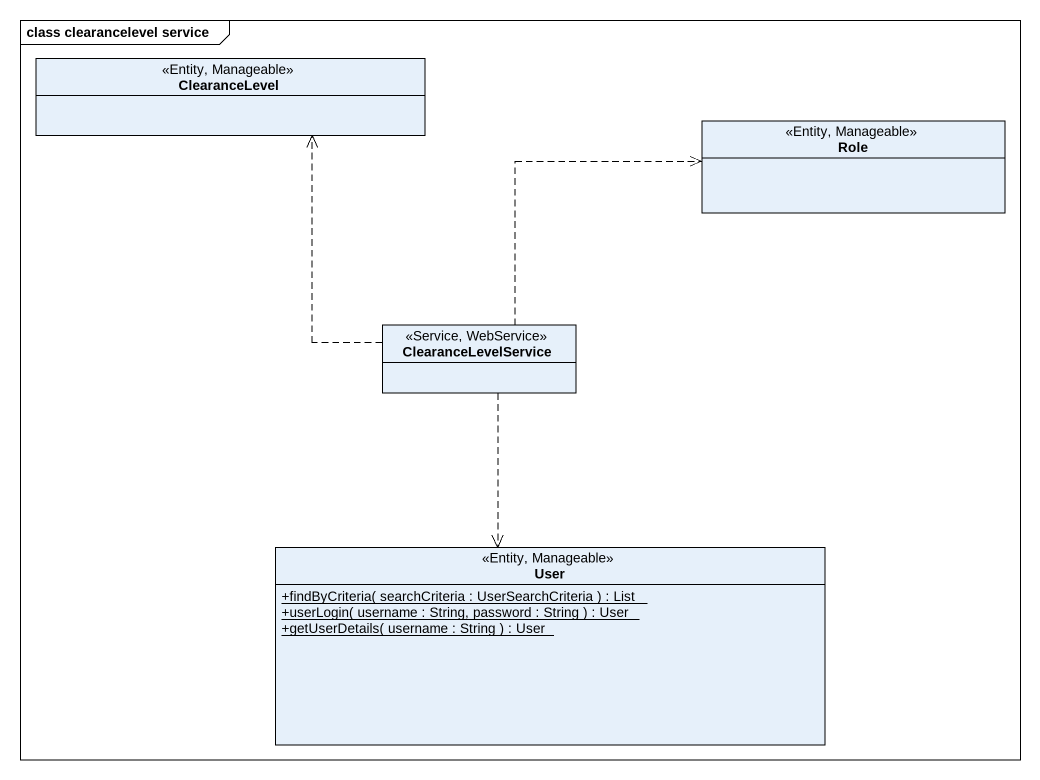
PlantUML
@startuml
mainframe class clearancelevel service
hide circle
hide empty members
skinparam classAttributeIconSize 0
class ClearanceLevel <<Entity, Manageable>>
class Role <<Entity, Manageable>>
class ClearanceLevelService <<Service, WebService>>
class User <<Entity, Manageable>> {
  {static} +findByCriteria( searchCriteria : UserSearchCriteria ) : List
  {static} +userLogin( username : String, password : String ) : User
  {static} +getUserDetails( username : String ) : User
}
ClearanceLevelService .up.> ClearanceLevel
ClearanceLevelService .right.> Role
ClearanceLevelService ..> User
@enduml
